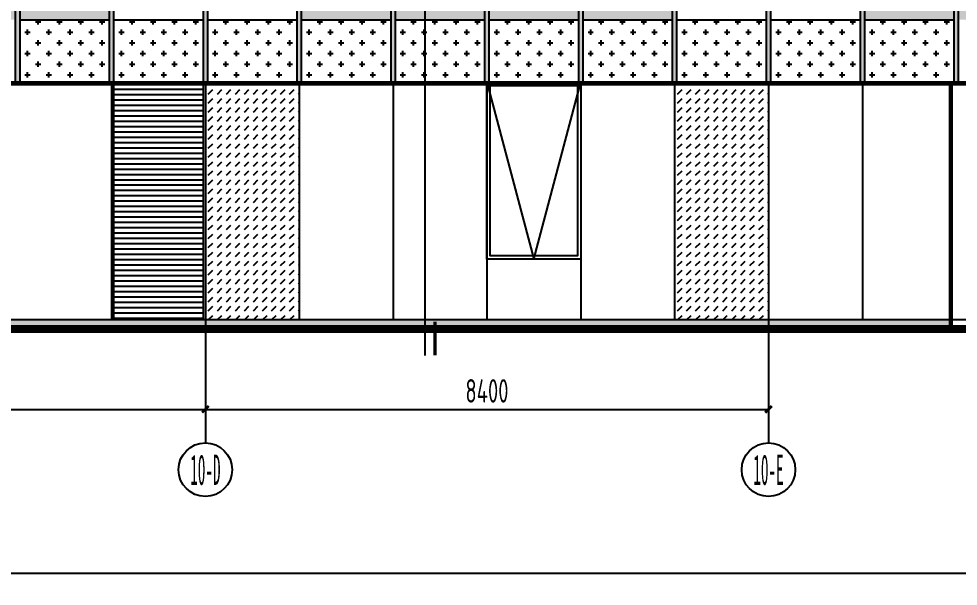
# Model space of a CAD drawing. Extents: x -863035 to 270371, y -8918 to 240488.
# Drawn here: x 182705 to 196719, y 143481 to 151941 of the extents above; entities that cross this region are included whole.
import ezdxf
from ezdxf.enums import TextEntityAlignment as Align

# ---------------------------------------------------------------- set-up
doc = ezdxf.new("R2010")
doc.units = 0
doc.header["$LTSCALE"] = 1000
doc.header["$MEASUREMENT"] = 0
doc.linetypes.add('109-34 轴网$0$L1$0$$AUDIT_BAD_LTYPE1', pattern=[0])
for name, color, linetype in [('01-标注_符号', 200, 'Continuous'), ('01-标注_轴线坐标', 132, 'Continuous'), ('02-TEXT_轴号', 7, 'Continuous'), ('05-填充_156', 156, 'Continuous'), ('05-填充_18', 18, 'Continuous'), ('05-填充_天正', 26, 'Continuous'), ('A-C_窗', 140, 'Continuous'), ('AXIS_TEXT', 7, 'Continuous'), ('D_铝板', 181, 'Continuous'), ('E-立面', 255, 'Continuous'), ('E-立面轮廓', 241, 'Continuous')]:
    doc.layers.add(name, color=color, linetype=linetype)
doc.layers.add('04-不打印_辅助线', color=165, linetype='Continuous', plot=False)
doc.styles.add('_TCH_AXIS', font='STXIHEI.TTF')
doc.styles.add('_TCH_DIM_T3', font='ROS1', dxfattribs={"width": 0.75, "bigfont": 'JD'})
doc.styles.add('COMPLEX', font='COMPLEX')
doc.dimstyles.new('_TCH_ARCH&&100', dxfattribs={"dimtxt": 350, "dimasz": 100, "dimexe": 250, "dimexo": 300, "dimgap": 100, "dimtad": 1, "dimdec": 0, "dimzin": 0, "dimdsep": 46, "dimtxsty": '_TCH_DIM_T3', "dimblk": 'ARCHTICK', "dimcen": 0.09, "dimclrt": 7, "dimazin": 2, "dimtfac": 1, "dimtdec": 0, "dimtix": 1, "dimtmove": 2, "dimatfit": 3, "dimfxl": 0, "dimtolj": 1, "dimtzin": 0, "dimarcsym": 0})

# ---------------------------------------------------------------- blocks, each defined once
blk = doc.blocks.new('A$C70DF4B89')
at = {"layer": 'A-C_窗'}
for points in [[(-1400, 2640), (0, 2640), (0, 0), (-1400, 0)], [(-1350, 2590), (-50, 2590), (-50, 50), (-1350, 50)]]:
    blk.add_lwpolyline(points, close=True, dxfattribs=at)
blk.add_lwpolyline([(-1400, 2640), (-700, 0), (0, 2640)], dxfattribs=at)
blk = doc.blocks.new('*U25')
at = {"layer": '05-填充_18'}
h = blk.add_hatch(color=256, dxfattribs=at)
h.dxf.hatch_style = 1
h.paths.add_polyline_path([(60, -10350), (0, -10350), (0, 310), (60, 310)])
blk.add_lwpolyline([(60, -10350), (0, -10350), (0, 310), (60, 310)], close=True)
blk = doc.blocks.new('hgrsjhytd')
at = {"layer": '05-填充_156'}
h = blk.add_hatch(dxfattribs=at)
h.set_pattern_fill('CROSS', color=136, scale=100, angle=-90)
h.set_pattern_definition([(360, (20871.21, -217830.64), (158.75, 158.75), [79.375, -238.125]), (90, (20910.9, -217870.32), (-158.75, 158.75), [79.375, -238.125])])
h.paths.add_polyline_path([(36773.9, -19248.3), (35433.9, -19248.3), (35433.9, -20178.3), (36773.9, -20178.3)])
h = blk.add_hatch(dxfattribs=at)
h.set_pattern_fill('CROSS', color=136, scale=100, angle=-90)
h.set_pattern_definition([(360, (22271.21, -217830.64), (158.75, 158.75), [79.375, -238.125]), (90, (22310.9, -217870.32), (-158.75, 158.75), [79.375, -238.125])])
h.paths.add_polyline_path([(38173.9, -19248.3), (36833.9, -19248.3), (36833.9, -20178.3), (38173.9, -20178.3)])
h = blk.add_hatch(dxfattribs=at)
h.set_pattern_fill('CROSS', color=136, scale=100, angle=-90)
h.set_pattern_definition([(360, (23671.21, -217830.64), (158.75, 158.75), [79.375, -238.125]), (90, (23710.9, -217870.32), (-158.75, 158.75), [79.375, -238.125])])
h.paths.add_polyline_path([(39573.9, -19248.3), (38233.9, -19248.3), (38233.9, -20178.3), (39573.9, -20178.3)])
h = blk.add_hatch(dxfattribs=at)
h.set_pattern_fill('CROSS', color=136, scale=100, angle=-90)
h.set_pattern_definition([(360, (25071.21, -217830.64), (158.75, 158.75), [79.375, -238.125]), (90, (25110.9, -217870.32), (-158.75, 158.75), [79.375, -238.125])])
h.paths.add_polyline_path([(40973.9, -19248.3), (39633.9, -19248.3), (39633.9, -20178.3), (40973.9, -20178.3)])
h = blk.add_hatch(dxfattribs=at)
h.set_pattern_fill('CROSS', color=136, scale=100, angle=-90)
h.set_pattern_definition([(360, (26471.21, -217830.64), (158.75, 158.75), [79.375, -238.125]), (90, (26510.9, -217870.32), (-158.75, 158.75), [79.375, -238.125])])
h.paths.add_polyline_path([(42373.9, -19248.3), (41033.9, -19248.3), (41033.9, -20178.3), (42373.9, -20178.3)])
h = blk.add_hatch(dxfattribs=at)
h.set_pattern_fill('CROSS', color=136, scale=100, angle=-90)
h.set_pattern_definition([(360, (27871.21, -217830.64), (158.75, 158.75), [79.375, -238.125]), (90, (27910.9, -217870.32), (-158.75, 158.75), [79.375, -238.125])])
h.paths.add_polyline_path([(43773.9, -19248.3), (42433.9, -19248.3), (42433.9, -20178.3), (43773.9, -20178.3)])
h = blk.add_hatch(dxfattribs=at)
h.set_pattern_fill('CROSS', color=136, scale=100, angle=-90)
h.set_pattern_definition([(360, (29271.21, -217830.64), (158.75, 158.75), [79.375, -238.125]), (90, (29310.9, -217870.32), (-158.75, 158.75), [79.375, -238.125])])
h.paths.add_polyline_path([(45173.9, -19248.3), (43833.9, -19248.3), (43833.9, -20178.3), (45173.9, -20178.3)])
h = blk.add_hatch(dxfattribs=at)
h.set_pattern_fill('CROSS', color=136, scale=100, angle=-90)
h.set_pattern_definition([(360, (30671.21, -217830.64), (158.75, 158.75), [79.375, -238.125]), (90, (30710.9, -217870.32), (-158.75, 158.75), [79.375, -238.125])])
h.paths.add_polyline_path([(46573.9, -19248.3), (45233.9, -19248.3), (45233.9, -20178.3), (46573.9, -20178.3)])
h = blk.add_hatch(dxfattribs=at)
h.set_pattern_fill('CROSS', color=136, scale=100, angle=-90)
h.set_pattern_definition([(360, (32071.21, -217830.64), (158.75, 158.75), [79.375, -238.125]), (90, (32110.9, -217870.32), (-158.75, 158.75), [79.375, -238.125])])
h.paths.add_polyline_path([(47973.9, -19248.3), (46633.9, -19248.3), (46633.9, -20178.3), (47973.9, -20178.3)])
h = blk.add_hatch(dxfattribs=at)
h.set_pattern_fill('CROSS', color=136, scale=100, angle=-90)
h.set_pattern_definition([(360, (33471.21, -217830.64), (158.75, 158.75), [79.375, -238.125]), (90, (33510.9, -217870.32), (-158.75, 158.75), [79.375, -238.125])])
h.paths.add_polyline_path([(49373.9, -19248.3), (48033.9, -19248.3), (48033.9, -20178.3), (49373.9, -20178.3)])
at = {"layer": '05-填充_天正'}
h = blk.add_hatch(dxfattribs=at)
h.set_pattern_fill('AR-CONC', color=256, scale=200)
h.set_pattern_definition([(50, (141203.1, -175374.53), (364.36934, -31.87817), [38.1, -419.1]), (355, (141203.1, -175374.53), (-70.48565, 382.1133), [30.48, -335.28]), (100.451, (141233.47, -175377.2), (293.885, 350.2334), [32.38, -356.18]), (46.1842, (141203.1, -175272.93), (542.1581, -84.0847), [57.15, -628.65]), (96.6356, (141248.3, -175279.94), (474.8085, 494.8511), [48.57, -534.27]), (351.184, (141203.1, -175272.93), (474.8092, 494.8502), [45.72, -502.92]), (21, (141253.9, -175298.33), (303.22976, -204.53104), [38.1, -419.1]), (326, (141253.9, -175298.33), (123.60406, 368.3759), [30.48, -335.28]), (71.4514, (141279.17, -175315.38), (426.833, 163.8457), [32.38, -356.18]), (37.5, (141203.1, -175374.53), (6.17721, 169.11008), [0, -331.216, 0, -340.36, 0, -336.55]), (7.5, (141203.1, -175374.53), (133.63933, 200.36115), [0, -194.056, 0, -323.596, 0, -128.27]), (327.5, (141089.82, -175374.53), (271.18119, -11.45749), [0, -127, 0, -396.24, 0, -525.78]), (317.5, (141039.02, -175374.53), (296.25836, 50.85298), [0, -165.1, 0, -263.144, 0, -373.38])])
h.paths.add_polyline_path([(49433.9, -19248.3), (50203.9, -19248.3), (50203.9, -18348.3), (49433.9, -18348.3)])
h.paths.add_polyline_path([(48033.9, -19248.3), (49373.9, -19248.3), (49373.9, -18348.3), (48033.9, -18348.3)])
h.paths.add_polyline_path([(43833.9, -19248.3), (45173.9, -19248.3), (45173.9, -18348.3), (43833.9, -18348.3)])
h.paths.add_polyline_path([(42433.9, -19248.3), (43773.9, -19248.3), (43773.9, -18348.3), (42433.9, -18348.3)])
h.paths.add_polyline_path([(41033.9, -18348.3), (42373.9, -18348.3), (42373.9, -19248.3), (41033.9, -19248.3)])
h.paths.add_polyline_path([(39633.9, -19248.3), (40973.9, -19248.3), (40973.9, -18348.3), (39633.9, -18348.3)])
h.paths.add_polyline_path([(35433.9, -19248.3), (36773.9, -19248.3), (36773.9, -18348.3), (35433.9, -18348.3)])
h.paths.add_polyline_path([(34033.9, -19248.3), (35373.9, -19248.3), (35373.9, -18348.3), (34033.9, -18348.3)])
h.paths.add_polyline_path([(32633.9, -19248.3), (33973.9, -19248.3), (33973.9, -18348.3), (32633.9, -18348.3)])
h.paths.add_polyline_path([(31233.9, -19248.3), (32573.9, -19248.3), (32573.9, -18348.3), (31233.9, -18348.3)])
h.paths.add_polyline_path([(27033.9, -18348.3), (28373.9, -18348.3), (28373.9, -19248.3), (27033.9, -19248.3)])
h.paths.add_polyline_path([(25633.9, -19248.3), (26973.9, -19248.3), (26973.9, -18348.3), (25633.9, -18348.3)])
h.paths.add_polyline_path([(24233.9, -18348.3), (25573.9, -18348.3), (25573.9, -19248.3), (24233.9, -19248.3)])
h.paths.add_polyline_path([(22833.9, -19248.3), (24173.9, -19248.3), (24173.9, -18348.3), (22833.9, -18348.3)])
h.paths.add_polyline_path([(18633.9, -19248.3), (19973.9, -19248.3), (19973.9, -18348.3), (18633.9, -18348.3)])
h.paths.add_polyline_path([(17803.9, -19248.3), (18573.9, -19248.3), (18573.9, -18348.3), (17803.9, -18348.3)])
h.paths.add_polyline_path([(17233.9, -19248.3), (17603.9, -19248.3), (17603.9, -18348.3), (17233.9, -18348.3)])
h.paths.add_polyline_path([(16403.9, -18348.3), (17173.9, -18348.3), (17173.9, -19248.3), (16403.9, -19248.3)])
h.paths.add_polyline_path([(15833.9, -19248.3), (16403.9, -19248.3), (16403.9, -18348.3), (15833.9, -18348.3)])
h.paths.add_polyline_path([(14433.9, -19248.3), (15773.9, -19248.3), (15773.9, -18348.3), (14433.9, -18348.3)])
h.paths.add_polyline_path([(10233.9, -19248.3), (11573.9, -19248.3), (11573.9, -18348.3), (10233.9, -18348.3)])
h.paths.add_polyline_path([(9403.9, -19248.3), (10173.9, -19248.3), (10173.9, -18348.3), (9403.9, -18348.3)])
h.paths.add_polyline_path([(8003.9, -19248.3), (8803.9, -19248.3), (8803.9, -18348.3), (8003.9, -18348.3)])
at = {"layer": '04-不打印_辅助线'}
blk.add_lwpolyline([(5587.2, -23718.3), (50637.1, -23718.3)], dxfattribs=at)
at = {"layer": 'A-C_窗'}
for points in [[(35433.9, -19248.3), (36773.9, -19248.3)], [(36833.9, -19248.3), (38173.9, -19248.3)], [(38233.9, -19248.3), (39573.9, -19248.3)], [(39633.9, -19248.3), (40973.9, -19248.3)], [(41033.9, -19248.3), (42373.9, -19248.3)], [(42433.9, -19248.3), (43773.9, -19248.3)], [(43833.9, -19248.3), (45173.9, -19248.3)], [(45233.9, -19248.3), (46573.9, -19248.3)], [(46633.9, -19248.3), (47973.9, -19248.3)], [(48033.9, -19248.3), (49373.9, -19248.3)]]:
    blk.add_lwpolyline(points, dxfattribs=at)
at = {"layer": 'E-立面', "linetype": '109-34 轴网$0$L1$0$$AUDIT_BAD_LTYPE1'}
for points in [[(29003.9, -9518.3), (50803.9, -9518.3), (50803.9, -20178.3), (7803.9, -20178.3), (7803.9, -4818.3), (14363.9, -4818.3)], [(50637.1, -23818.3), (5610.2, -23818.3)]]:
    blk.add_lwpolyline(points, dxfattribs=at)
at = {"layer": 'E-立面轮廓', "const_width": 50}
blk.add_lwpolyline([(28978.9, -20178.3), (28978.9, -9493.3), (50828.9, -9493.3), (50828.9, -20203.3), (7778.9, -20203.3), (7778.9, -4793.3), (14388.9, -4793.3), (14388.9, -5293.3)], dxfattribs=at)
at = {"layer": 'E-立面轮廓', "linetype": '109-34 轴网$0$L1$0$$AUDIT_BAD_LTYPE1', "const_width": 100}
blk.add_lwpolyline([(50637.1, -23868.3), (5610.2, -23868.3)], dxfattribs=at)
at = {"layer": 'D_铝板'}
for p in [(35373.9, -9828.2), (36773.9, -9828.2), (38173.9, -9828.2), (39573.9, -9828.2), (40973.9, -9828.2), (42373.9, -9828.2), (43773.9, -9828.2), (45173.9, -9828.2), (46573.9, -9828.2), (47973.9, -9828.2), (49373.9, -9828.2)]:
    blk.add_blockref('*U25', p, dxfattribs=at)
blk = doc.blocks.new('_ArchTick')
at = {"color": 0, "linetype": 'ByBlock', "const_width": 0.4}
blk.add_lwpolyline([(-0.5, -0.5), (0.5, 0.5)], dxfattribs=at)
blk = doc.blocks.new('*D1747')
at = {"layer": '01-标注_轴线坐标', "color": 0, "lineweight": -2, "transparency": 16777216}
for p, q in [((185489, 148318), (185489, 145868)), ((193889, 148318), (193889, 145868)), ((185489, 146118), (193889, 146118))]:
    blk.add_line(p, q, dxfattribs=at)
at = {"layer": 'Defpoints', "color": 0, "transparency": 16777216}
for p in [(185489, 148618), (193889, 148618), (193889, 146118)]:
    blk.add_point(p, dxfattribs=at)
at = {"layer": '01-标注_轴线坐标', "color": 0, "lineweight": -2, "transparency": 16777216, "xscale": 100, "yscale": 100, "zscale": 100, "rotation": 180}
blk.add_blockref('_ArchTick', (185489, 146118), dxfattribs=at)
at = {"layer": '01-标注_轴线坐标', "color": 0, "lineweight": -2, "transparency": 16777216, "xscale": 100, "yscale": 100, "zscale": 100}
blk.add_blockref('_ArchTick', (193889, 146118), dxfattribs=at)
at = {"layer": '01-标注_轴线坐标', "color": 7, "transparency": 16777216, "insert": (189689, 146393), "char_height": 350, "attachment_point": 5, "style": '_TCH_DIM_T3'}
blk.add_mtext('\\A1;8400', dxfattribs=at)
blk = doc.blocks.new('*D1748')
at = {"layer": '01-标注_轴线坐标', "color": 0, "lineweight": -2, "transparency": 16777216}
for p, q in [((177089, 148318), (177089, 145868)), ((185489, 148318), (185489, 145868)), ((177089, 146118), (185489, 146118))]:
    blk.add_line(p, q, dxfattribs=at)
at = {"layer": 'Defpoints', "color": 0, "transparency": 16777216}
for p in [(177089, 148618), (185489, 148618), (185489, 146118)]:
    blk.add_point(p, dxfattribs=at)
at = {"layer": '01-标注_轴线坐标', "color": 0, "lineweight": -2, "transparency": 16777216, "xscale": 100, "yscale": 100, "zscale": 100, "rotation": 180}
blk.add_blockref('_ArchTick', (177089, 146118), dxfattribs=at)
at = {"layer": '01-标注_轴线坐标', "color": 0, "lineweight": -2, "transparency": 16777216, "xscale": 100, "yscale": 100, "zscale": 100}
blk.add_blockref('_ArchTick', (185489, 146118), dxfattribs=at)
at = {"layer": '01-标注_轴线坐标', "color": 7, "transparency": 16777216, "insert": (181289, 146393), "char_height": 350, "attachment_point": 5, "style": '_TCH_DIM_T3'}
blk.add_mtext('\\A1;8400', dxfattribs=at)
blk = doc.blocks.new('_AXISO')
blk.add_circle((0, 0), 0.5)
at = {"layer": 'AXIS_TEXT', "style": 'COMPLEX', "width": 1.041667}
blk.add_attdef('A', text='', height=0.56, dxfattribs=at).set_placement((-0.25, -0.28), (0.25, -0.28), align=Align.FIT)

msp = doc.modelspace()

# ---------------------------------------------------------------- hatches: boundary and pattern name
at = {"layer": '05-填充_156'}
h = msp.add_hatch(dxfattribs=at)
h.set_pattern_fill('DASH', color=256, scale=100, angle=-45)
h.set_pattern_definition([(45, (168155.9, -46656.105), (4e-14, 134.70384), [95.25, -95.25])])
h.paths.add_polyline_path([(186888.6, 150996.2), (185488.6, 150996.2), (185488.6, 147456.2), (186888.6, 147456.2)])
h = msp.add_hatch(dxfattribs=at)
h.set_pattern_fill('DASH', color=256, scale=100, angle=-45)
h.set_pattern_definition([(45, (175155.9, -46656.105), (4e-14, 134.70384), [95.25, -95.25])])
h.paths.add_polyline_path([(193888.6, 150996.2), (192488.6, 150996.2), (192488.6, 147456.2), (193888.6, 147456.2)])
at = {"layer": '05-填充_18'}
h = msp.add_hatch(color=256, dxfattribs=at)
h.dxf.hatch_style = 1
h.paths.add_polyline_path([(157588.6, 147356.2), (196588.6, 147356.2), (196588.6, 147456.2), (157588.6, 147456.2)])
at = {"layer": 'A-C_窗'}
h = msp.add_hatch(dxfattribs=at)
h.set_pattern_fill('ANSI31', color=256, scale=50, angle=315)
h.set_pattern_definition([(0, (542476.73, 3e-11), (2e-14, 79.375), [])])
h.paths.add_polyline_path([(184118.6, 150996.2), (184118.6, 147456.2), (185458.6, 147456.2), (185458.6, 150996.2)])

# ---------------------------------------------------------------- linework, layer by layer
at = {"layer": '04-不打印_辅助线'}
for points in [[(147284.7, 143674.5), (204055.1, 143674.5), (204055.1, 171174.5), (147284.7, 171174.5)], [(147284.7, 143674.5), (204055.1, 143674.5), (204055.1, 116174.5), (147284.7, 116174.5)]]:
    msp.add_lwpolyline(points, close=True, dxfattribs=at)
at = {"layer": 'A-C_窗'}
for points in [[(184088.6, 150996.2), (184088.6, 147456.2)], [(185488.6, 150996.2), (185488.6, 147456.2)], [(186888.6, 150996.2), (186888.6, 147456.2)], [(188288.6, 150996.2), (188288.6, 147456.2)], [(189688.6, 150996.2), (189688.6, 147456.2)], [(191088.6, 150996.2), (191088.6, 147456.2)], [(192488.6, 150996.2), (192488.6, 147456.2)], [(193888.6, 150996.2), (193888.6, 147456.2)], [(195288.6, 150996.2), (195288.6, 147456.2)], [(157588.6, 147456.2), (196588.6, 147456.2)]]:
    msp.add_lwpolyline(points, dxfattribs=at)
msp.add_lwpolyline([(184118.6, 147456.2), (185458.6, 147456.2), (185458.6, 150996.2), (184118.6, 150996.2)], close=True, dxfattribs=at)
at = {"layer": 'E-立面', "linetype": '109-34 轴网$0$L1$0$$AUDIT_BAD_LTYPE1'}
msp.add_lwpolyline([(196588.6, 150996.2), (196588.6, 147356.2)], dxfattribs=at)
at = {"layer": 'E-立面轮廓', "const_width": 50}
msp.add_lwpolyline([(196613.6, 150996.2), (196613.6, 147356.2)], dxfattribs=at)

# ---------------------------------------------------------------- block references
at = {"layer": '01-标注_轴线坐标'}
ref = msp.add_blockref('_AXISO', (185488.6, 145218.3), dxfattribs=dict(at, xscale=800, yscale=800, zscale=800))
ref.add_attrib('A', '10-D', dxfattribs={"layer": '02-TEXT_轴号', "height": 452.55, "style": '_TCH_AXIS', "width": 0.342033}).set_placement((185262.3, 144992), (185714.9, 144992), align=Align.FIT)
ref = msp.add_blockref('_AXISO', (193888.6, 145218.3), dxfattribs=dict(at, xscale=800, yscale=800, zscale=800))
ref.add_attrib('A', '10-E', dxfattribs={"layer": '02-TEXT_轴号', "height": 452.55, "style": '_TCH_AXIS', "width": 0.378036}).set_placement((193662.3, 144992), (194114.9, 144992), align=Align.FIT)
at = {"layer": 'A-C_窗'}
msp.add_blockref('A$C70DF4B89', (191088.6, 148356.2), dxfattribs=at)

# ---------------------------------------------------------------- next in the draw order: block references
msp.add_blockref('hgrsjhytd', (147284.7, 171174.5))

# ---------------------------------------------------------------- next in the draw order: linework, layer by layer
at = {"layer": '01-标注_符号'}
msp.add_line((188765.6, 146923), (188765.6, 169906.7), dxfattribs=at)
at = {"layer": '01-标注_符号', "const_width": 50}
msp.add_lwpolyline([(188915.6, 146923), (188915.6, 147423)], dxfattribs=at)
at = {"layer": '01-标注_轴线坐标'}
for p, q in [((185488.6, 148318.3), (185488.6, 145618.3)), ((193888.6, 148318.3), (193888.6, 145618.3))]:
    msp.add_line(p, q, dxfattribs=at)

# ---------------------------------------------------------------- next in the draw order: dimensions: what is measured, and where the dimension line sits
for p1, p2, picture, middle in [((177088.6, 148618.3), (185488.6, 148618.3), '*D1748', (181288.6, 146393.3)), ((185488.6, 148618.3), (193888.6, 148618.3), '*D1747', (189688.6, 146393.3))]:
    dim = msp.add_aligned_dim(p1=p1, p2=p2, distance=-2500, dimstyle='_TCH_ARCH&&100', dxfattribs=at)
    dim.commit()
    dim.dimension.update_dxf_attribs({"geometry": picture, "text_midpoint": middle})

doc.saveas('drawing.dxf')
